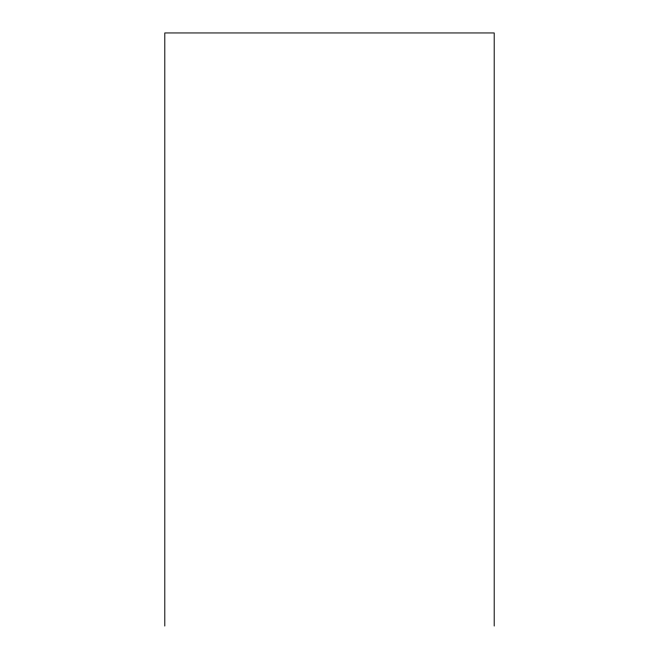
<?xml version="1.0" encoding="UTF-8"?>
<svg xmlns="http://www.w3.org/2000/svg" width="659" height="659" viewBox="0 0 659 659"><rect width="100%" height="100%" fill="white"/><g stroke="black" fill="none" stroke-linecap="round" stroke-linejoin="round"><path stroke-width="0.99" d="M494.201 626.05L494.201 32.95L164.799 32.95L164.799 626.05"/></g></svg>
